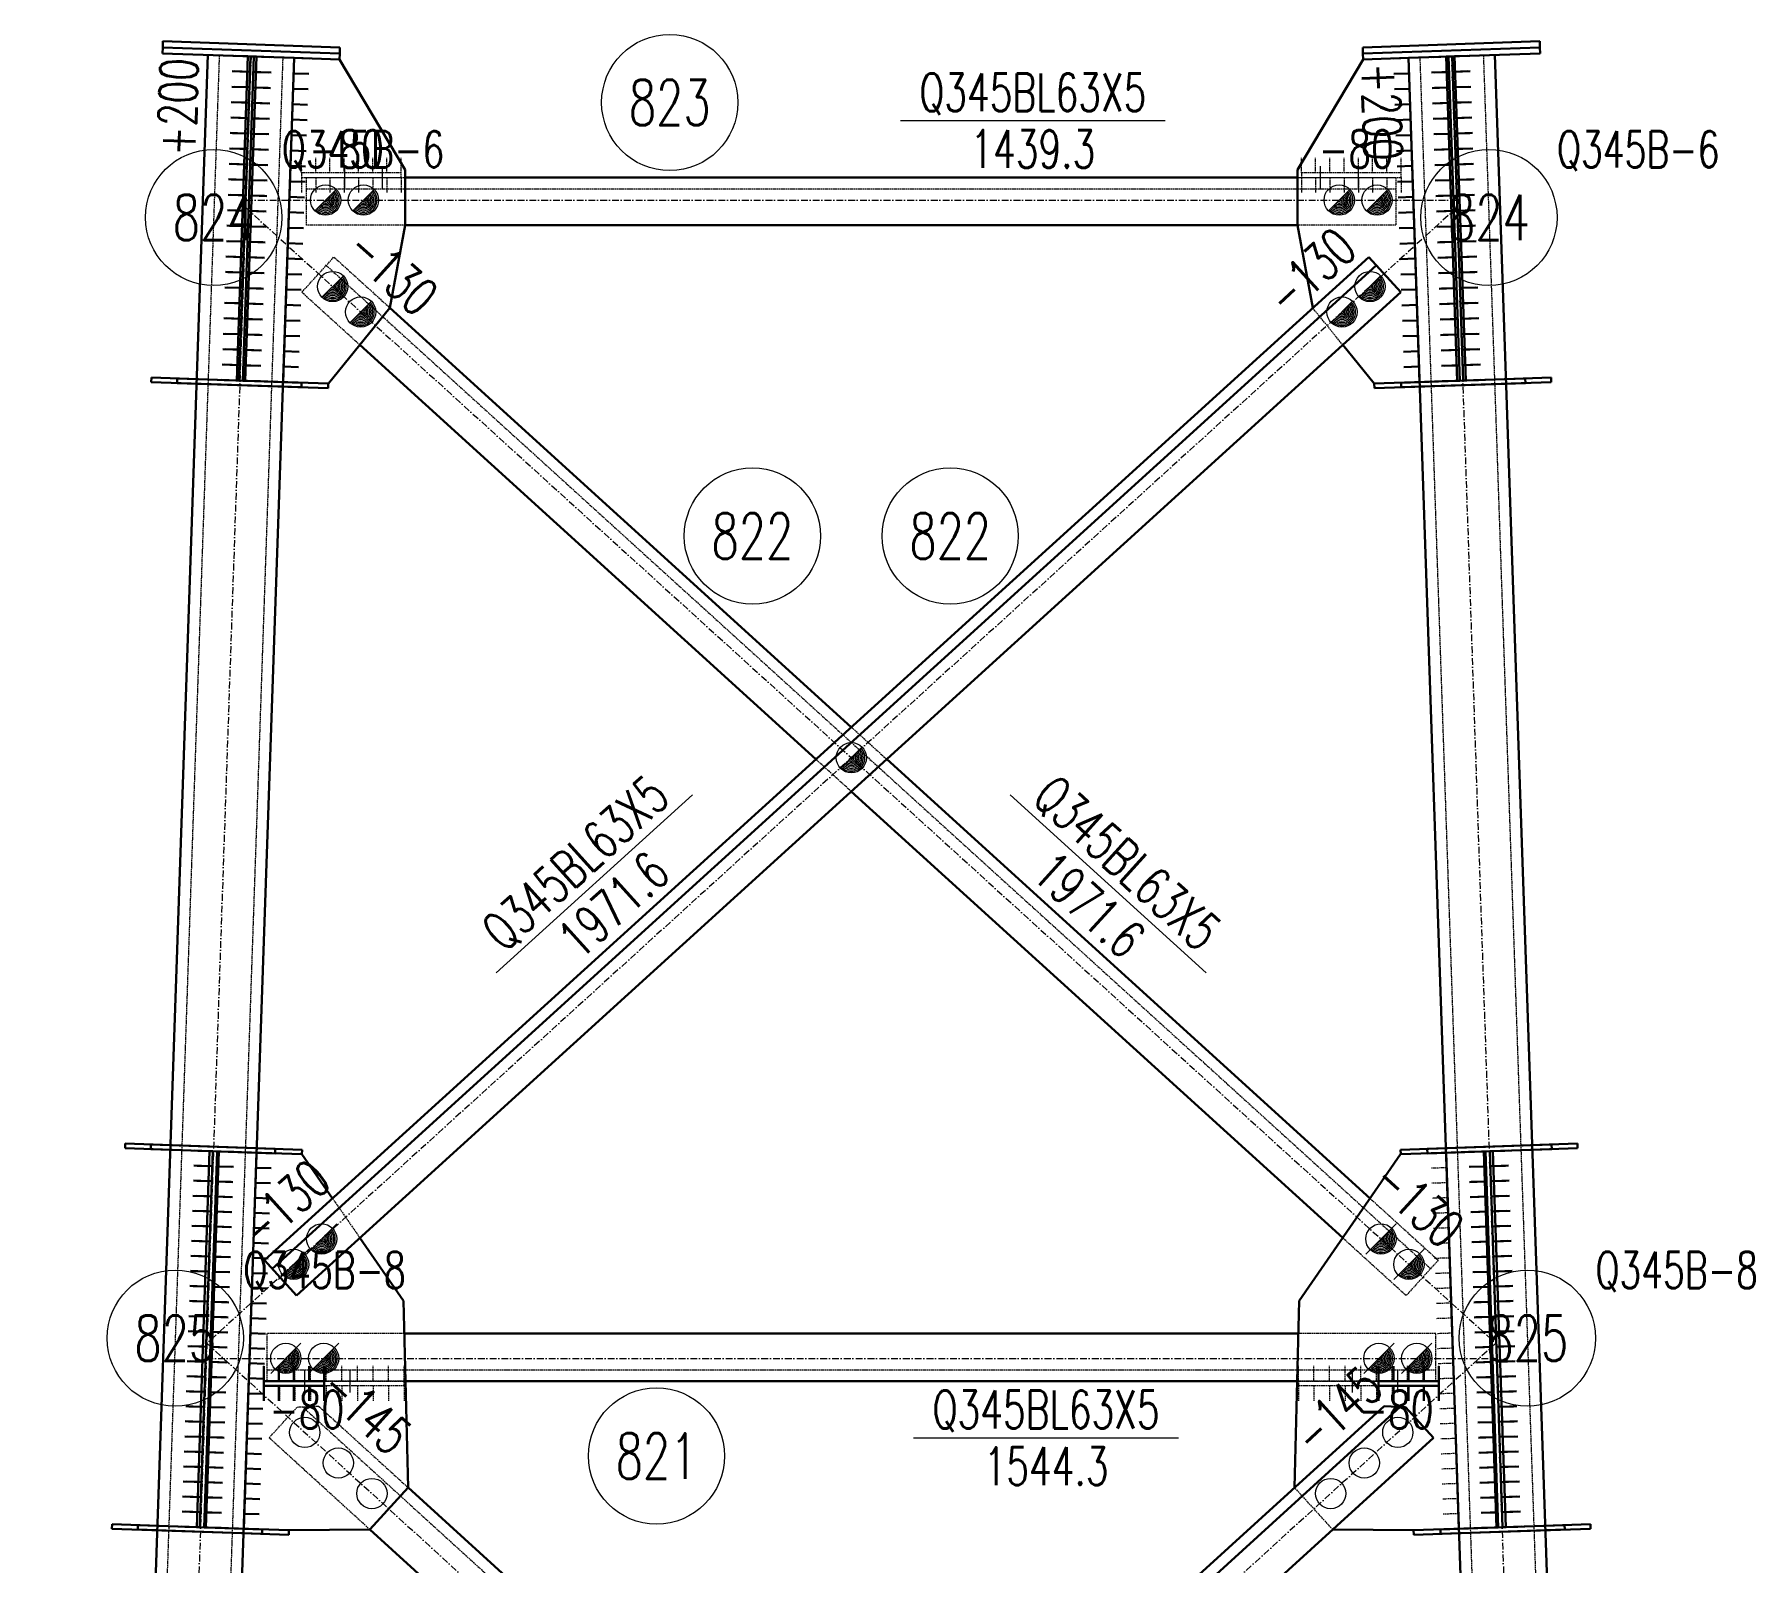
# Model space of a CAD drawing. Extents: x 4047 to 43290, y -150151 to -101862.
# Drawn here: x 39786 to 42059, y -111118 to -109098 of the extents above; entities that cross this region are included whole.
import ezdxf
from ezdxf.enums import TextEntityAlignment as Align

# ---------------------------------------------------------------- set-up
doc = ezdxf.new("R2010")
doc.units = 0
doc.header["$MEASUREMENT"] = 0
doc.linetypes.add('Dash', pattern=[2.75, 2, -0.75])
doc.linetypes.add('DashDot', pattern=[15.6, 9, -3, 0.6, -3])
doc.layers.get('0').update_dxf_attribs({"linetype": 'CONTINUOUS', "lineweight": 25})
doc.styles.get("Standard").update_dxf_attribs({"font": 'simplex.shx', "width": 0.7, "height": 3, "bigfont": 'gbhzfs.shx'})

# ---------------------------------------------------------------- blocks, each defined once
blk = doc.blocks.new('M20X45S')
at = {"color": 3, "linetype": 'Continuous', "lineweight": 13}
blk.add_circle((0, 0), 1, dxfattribs=at)
blk = doc.blocks.new('M16X50S')
at = {"color": 3, "linetype": 'Continuous', "lineweight": 13}
blk.add_line((-1, -1), (1, 1), dxfattribs=at)
blk.add_circle((0, 0), 1, dxfattribs=at)
for radius in [0.9, 0.8, 0.7, 0.6, 0.5, 0.4, 0.3, 0.2, 0.1]:
    blk.add_arc((0, 0), radius, 225, 45, dxfattribs=at)
blk = doc.blocks.new('M16X40S')
at = {"color": 3, "linetype": 'Continuous', "lineweight": 13}
blk.add_line((-0.707, -0.707), (0.707, 0.707), dxfattribs=at)
blk.add_circle((0, 0), 1, dxfattribs=at)
for radius in [0.9, 0.8, 0.7, 0.6, 0.5, 0.4, 0.3, 0.2, 0.1]:
    blk.add_arc((0, 0), radius, 225, 45, dxfattribs=at)

msp = doc.modelspace()

# ---------------------------------------------------------------- linework, layer by layer
at = {"color": 1, "linetype": 'Dash', "lineweight": 20}
for p, q in [((40030.27373, -109126.14413), (39800.69837, -115820.56366)), ((40114.22438, -109129.0231), (39884.64902, -115823.44263)), ((40015.28255, -109125.63003), (40129.21557, -109129.5372)), ((40129.21557, -109129.5372), (40189.18032, -109131.5936)), ((41541.60844, -109131.5936), (41601.57319, -109129.5372)), ((41601.57319, -109129.5372), (41715.50621, -109125.63003)), ((41616.56437, -109129.0231), (41846.13973, -115823.44263)), ((41700.51502, -109126.14413), (41930.09038, -115820.56366)), ((40138.89749, -109281.49689), (40138.89749, -109261.50866)), ((40157.73175, -109281.49689), (40157.73175, -109261.50866)), ((40176.56601, -109281.49689), (40176.56601, -109261.50866)), ((40195.40027, -109281.49689), (40195.40027, -109261.50866)), ((40214.23453, -109281.49689), (40214.23453, -109261.50866)), ((40233.06879, -109281.49689), (40233.06879, -109261.50866)), ((40251.90305, -109281.49689), (40251.90305, -109261.50866)), ((40270.73731, -109281.49689), (40270.73731, -109261.50866)), ((41460.05144, -109281.49689), (41460.05144, -109261.50866)), ((41478.8857, -109281.49689), (41478.8857, -109261.50866)), ((41497.71996, -109281.49689), (41497.71996, -109261.50866)), ((41516.55423, -109281.49689), (41516.55423, -109261.50866)), ((41535.38849, -109281.49689), (41535.38849, -109261.50866)), ((41554.22275, -109281.49689), (41554.22275, -109261.50866)), ((41573.05701, -109281.49689), (41573.05701, -109261.50866)), ((41591.89127, -109281.49689), (41591.89127, -109261.50866)), ((40138.89749, -109281.49689), (40138.89749, -109287.49337)), ((40270.73731, -109281.49689), (40138.89749, -109281.49689)), ((40138.89749, -109287.49337), (40138.89749, -109307.4816)), ((40138.89749, -109287.49337), (40270.73731, -109287.49337)), ((40145.73731, -109350.46611), (40145.73731, -109287.46611)), ((40145.73731, -109287.46611), (40275.73731, -109287.46611)), ((40157.73175, -109287.49337), (40157.73175, -109307.4816)), ((40176.56601, -109287.49337), (40176.56601, -109307.4816)), ((40195.40027, -109287.49337), (40195.40027, -109307.4816)), ((40214.23453, -109287.49337), (40214.23453, -109307.4816)), ((40233.06879, -109287.49337), (40233.06879, -109307.4816)), ((40251.90305, -109287.49337), (40251.90305, -109307.4816)), ((40270.73731, -109287.49337), (40270.73731, -109281.49689)), ((40270.73731, -109287.49337), (40270.73731, -109307.4816)), ((41455.05144, -109287.46611), (41585.05144, -109287.46611)), ((41460.05144, -109281.49689), (41460.05144, -109287.49337)), ((41591.89127, -109281.49689), (41460.05144, -109281.49689)), ((41460.05144, -109287.49337), (41460.05144, -109307.4816)), ((41460.05144, -109287.49337), (41591.89127, -109287.49337)), ((41478.8857, -109287.49337), (41478.8857, -109307.4816)), ((41497.71996, -109287.49337), (41497.71996, -109307.4816)), ((41516.55423, -109287.49337), (41516.55423, -109307.4816)), ((41535.38849, -109287.49337), (41535.38849, -109307.4816)), ((41554.22275, -109287.49337), (41554.22275, -109307.4816)), ((41573.05701, -109287.49337), (41573.05701, -109307.4816)), ((41585.05144, -109287.46611), (41585.05144, -109350.46611)), ((41591.89127, -109287.49337), (41591.89127, -109281.49689)), ((41591.89127, -109287.49337), (41591.89127, -109307.4816)), ((40145.73731, -109302.46611), (41585.05144, -109302.46611)), ((40275.73731, -109350.46611), (40145.73731, -109350.46611)), ((41585.05144, -109350.46611), (41455.05144, -109350.46611)), ((40139.40579, -109439.32097), (40181.77716, -109392.69836)), ((40171.68874, -109403.79898), (41630.74876, -110729.81601)), ((40181.77716, -109392.69836), (40255.78072, -109459.95398)), ((40216.00624, -109508.93668), (40139.40579, -109439.32097)), ((41514.78252, -109508.93668), (41475.00804, -109459.95398)), ((40174.40968, -109560.06618), (40114.52164, -109558.01241)), ((41616.26712, -109558.01241), (41556.38414, -109560.06601)), ((40865.39438, -110013.9806), (40912.23025, -110056.54579)), ((40865.39438, -110099.11098), (40818.5585, -110056.54579)), ((40079.59322, -110576.52535), (40139.48126, -110578.57913)), ((41591.31256, -110578.57895), (41651.19554, -110576.52535)), ((41651.19554, -110576.52535), (41631.20729, -110577.21082)), ((41651.87725, -110596.40403), (41631.889, -110597.08949)), ((41652.55896, -110616.2827), (41632.57071, -110616.96816)), ((40179.96044, -110636.91389), (40216.14622, -110689.15806)), ((41550.82832, -110636.91389), (41640.83718, -110718.71539)), ((41653.24067, -110636.16137), (41633.25242, -110636.84684)), ((41653.92238, -110656.04004), (41633.93413, -110656.72551)), ((41654.60409, -110675.91871), (41634.61584, -110676.60418)), ((41598.46582, -110765.33799), (41514.64254, -110689.15806)), ((41655.2858, -110695.79738), (41635.29755, -110696.48285)), ((41640.83718, -110718.71539), (41598.46582, -110765.33799)), ((41655.96751, -110715.67605), (41635.97926, -110716.36152)), ((41656.64922, -110735.55472), (41636.66097, -110736.24019)), ((41657.33093, -110755.43339), (41637.34268, -110756.11886)), ((41658.01264, -110775.31207), (41638.02439, -110775.99753)), ((41658.69435, -110795.19074), (41638.7061, -110795.8762)), ((40093.23792, -110815.34893), (40093.23792, -110878.34893)), ((40274.67161, -110815.34893), (40093.23792, -110815.34893)), ((41637.55084, -110815.34893), (41456.11715, -110815.34893)), ((41637.55084, -110878.34893), (41637.55084, -110815.34893)), ((41659.37606, -110815.06941), (41639.38781, -110815.75488)), ((41660.05777, -110834.94808), (41640.06952, -110835.63355)), ((40089.07385, -110878.38324), (40089.07385, -110858.395)), ((40093.23792, -110863.34893), (41637.55084, -110863.34893)), ((40109.70258, -110878.38324), (40109.70258, -110858.395)), ((40130.3313, -110878.38324), (40130.3313, -110858.395)), ((40150.96002, -110878.38324), (40150.96002, -110858.395)), ((40171.58875, -110878.38324), (40171.58875, -110858.395)), ((40192.21747, -110878.38324), (40192.21747, -110858.395)), ((40212.84619, -110878.38324), (40212.84619, -110858.395)), ((40233.47492, -110878.38324), (40233.47492, -110858.395)), ((40254.10364, -110878.38324), (40254.10364, -110858.395)), ((40274.73236, -110878.38324), (40274.73236, -110858.395)), ((41456.05645, -110878.38324), (41456.05645, -110858.395)), ((41476.68517, -110878.38324), (41476.68517, -110858.395)), ((41497.31389, -110878.38324), (41497.31389, -110858.395)), ((41517.9426, -110878.38324), (41517.9426, -110858.395)), ((41538.57132, -110878.38324), (41538.57132, -110858.395)), ((41559.20004, -110878.38324), (41559.20004, -110858.395)), ((41579.82875, -110878.38324), (41579.82875, -110858.395)), ((41600.45747, -110878.38324), (41600.45747, -110858.395)), ((41621.08619, -110878.38324), (41621.08619, -110858.395)), ((41660.73948, -110854.82675), (41640.75123, -110855.51222)), ((41641.7149, -110878.38324), (41641.7149, -110858.395)), ((40089.07385, -110878.38324), (40089.07385, -110884.37971)), ((40274.73236, -110878.38324), (40089.07385, -110878.38324)), ((40089.07385, -110884.37971), (40089.07385, -110904.36795)), ((40089.07385, -110884.37971), (40274.73236, -110884.37971)), ((40093.23792, -110878.34893), (40276.25544, -110878.34893)), ((40109.70258, -110884.37971), (40109.70258, -110904.36795)), ((40130.3313, -110884.37971), (40130.3313, -110904.36795)), ((40150.96002, -110884.37971), (40150.96002, -110904.36795)), ((40171.58875, -110884.37971), (40171.58875, -110904.36795)), ((40192.21747, -110884.37971), (40192.21747, -110904.36795)), ((40212.84619, -110884.37971), (40212.84619, -110904.36795)), ((40233.47492, -110884.37971), (40233.47492, -110904.36795)), ((40254.10364, -110884.37971), (40254.10364, -110904.36795)), ((40274.73236, -110884.37971), (40274.73236, -110878.38324)), ((40274.73236, -110884.37971), (40274.73236, -110904.36795)), ((41454.53332, -110878.34893), (41637.55084, -110878.34893)), ((41456.05645, -110878.38324), (41456.05645, -110884.37971)), ((41641.7149, -110878.38324), (41456.05645, -110878.38324)), ((41456.05645, -110884.37971), (41456.05645, -110904.36795)), ((41456.05645, -110884.37971), (41641.7149, -110884.37971)), ((41476.68517, -110884.37971), (41476.68517, -110904.36795)), ((41497.31389, -110884.37971), (41497.31389, -110904.36795)), ((41517.9426, -110884.37971), (41517.9426, -110904.36795)), ((41538.57132, -110884.37971), (41538.57132, -110904.36795)), ((41559.20004, -110884.37971), (41559.20004, -110904.36795)), ((41579.82875, -110884.37971), (41579.82875, -110904.36795)), ((41600.45747, -110884.37971), (41600.45747, -110904.36795)), ((41621.08619, -110884.37971), (41621.08619, -110904.36795)), ((41661.42119, -110874.70542), (41641.43294, -110875.39089)), ((41641.7149, -110884.37971), (41641.7149, -110878.38324)), ((41641.7149, -110884.37971), (41641.7149, -110904.36795)), ((40096.21334, -110953.33865), (40133.24709, -110912.67538)), ((40133.24709, -110912.67538), (40161.50055, -110911.35555)), ((40140.31045, -110912.34542), (41683.74727, -112318.01823)), ((40161.50055, -110911.35555), (40279.7937, -111019.09009)), ((41662.1029, -110894.58409), (41642.11465, -110895.26956)), ((41662.78461, -110914.46276), (41642.79636, -110915.14823)), ((41663.46632, -110934.34143), (41643.47807, -110935.0269)), ((40229.29313, -111074.54001), (40096.21334, -110953.33865)), ((41664.14803, -110954.22011), (41644.15978, -110954.90557)), ((41664.82974, -110974.09878), (41644.84149, -110974.78425)), ((41665.51145, -110993.97745), (41645.5232, -110994.66292)), ((41501.49563, -111074.54001), (41450.99506, -111019.09009)), ((41666.19316, -111013.85612), (41646.20491, -111014.54159)), ((41666.87487, -111033.73479), (41646.88662, -111034.42026)), ((40122.43851, -111075.54591), (40062.55047, -111073.49213)), ((41668.23829, -111073.49213), (41608.35531, -111075.54573)), ((41667.55658, -111053.61346), (41647.56833, -111054.29893)), ((41668.23829, -111073.49213), (41648.25004, -111074.1776))]:
    msp.add_line(p, q, dxfattribs=at)
at = {"color": 2, "linetype": 'DashDot', "lineweight": 15}
for p, q in [((40072.24906, -109127.58361), (39821.76693, -116431.64477)), ((41658.5397, -109127.58361), (41909.02183, -116431.64477)), ((40065.73731, -109317.46611), (41665.05144, -109317.46611)), ((41665.39382, -109327.46662), (40013.92304, -110828.34961)), ((40065.39494, -109327.46662), (41716.86572, -110828.34961)), ((41716.86497, -110828.34893), (39959.02183, -112429.29059)), ((40013.92379, -110828.34893), (41771.76693, -112429.29059)), ((40013.23792, -110848.34893), (41717.55084, -110848.34893))]:
    msp.add_line(p, q, dxfattribs=at)
at = {"color": 7, "linetype": 'Continuous', "lineweight": 30}
for p, q in [((40068.18441, -109127.44422), (40048.19618, -109126.75875)), ((40071.42566, -109127.55538), (40051.46834, -109126.87097)), ((40076.17971, -109127.71841), (40096.16795, -109128.40388)), ((40079.40858, -109127.82914), (40099.3659, -109128.51355)), ((40129.21557, -109129.5372), (40149.20382, -109130.22266)), ((41601.57319, -109129.5372), (41581.58494, -109130.22266)), ((41651.38017, -109127.82914), (41631.42286, -109128.51355)), ((41654.60905, -109127.71841), (41634.62081, -109128.40388)), ((41659.3631, -109127.55538), (41679.32042, -109126.87097)), ((41662.60434, -109127.44422), (41682.59258, -109126.75875)), ((40067.4847, -109147.8478), (40047.49647, -109147.16234)), ((40070.72595, -109147.95896), (40050.76863, -109147.27455)), ((40075.48, -109148.12199), (40095.46823, -109148.80746)), ((40078.70887, -109148.23272), (40098.66619, -109148.91713)), ((40128.51586, -109149.94078), (40148.50411, -109150.62625)), ((41602.2729, -109149.94078), (41582.28465, -109150.62625)), ((41652.07988, -109148.23272), (41632.12257, -109148.91713)), ((41655.30876, -109148.12199), (41635.32052, -109148.80746)), ((41660.06281, -109147.95896), (41680.02013, -109147.27455)), ((41663.30405, -109147.8478), (41683.29229, -109147.16234)), ((40066.78499, -109168.25139), (40046.79676, -109167.56592)), ((40070.02624, -109168.36254), (40050.06892, -109167.67813)), ((40074.78029, -109168.52557), (40094.76852, -109169.21104)), ((40078.00916, -109168.6363), (40097.96648, -109169.32071)), ((40127.81615, -109170.34436), (40147.8044, -109171.02983)), ((41602.97261, -109170.34436), (41582.98436, -109171.02983)), ((41652.7796, -109168.6363), (41632.82228, -109169.32071)), ((41656.00847, -109168.52557), (41636.02023, -109169.21104)), ((41660.76252, -109168.36254), (41680.71984, -109167.67813)), ((41664.00376, -109168.25139), (41683.992, -109167.56592)), ((40065.38557, -109209.05855), (40045.39733, -109208.37308)), ((40066.08528, -109188.65497), (40046.09705, -109187.9695)), ((40068.62681, -109209.1697), (40048.6695, -109208.4853)), ((40069.32652, -109188.76612), (40049.36921, -109188.08171)), ((40073.38086, -109209.33274), (40093.3691, -109210.0182)), ((40074.08058, -109188.92915), (40094.06881, -109189.61462)), ((40076.60974, -109209.44347), (40096.56706, -109210.12787)), ((40077.30945, -109189.03988), (40097.26677, -109189.72429)), ((40127.11644, -109190.74794), (40147.10469, -109191.43341)), ((41603.67232, -109190.74794), (41583.68407, -109191.43341)), ((41653.47931, -109189.03988), (41633.52199, -109189.72429)), ((41654.17902, -109209.44347), (41634.2217, -109210.12787)), ((41656.70818, -109188.92915), (41636.71994, -109189.61462)), ((41657.40789, -109209.33274), (41637.41966, -109210.0182)), ((41661.46223, -109188.76612), (41681.41955, -109188.08171)), ((41662.16194, -109209.1697), (41682.11926, -109208.4853)), ((41664.70348, -109188.65497), (41684.69171, -109187.9695)), ((41665.40319, -109209.05855), (41685.39142, -109208.37308)), ((40064.68586, -109229.46213), (40044.69762, -109228.77666)), ((40067.9271, -109229.57328), (40047.96979, -109228.88888)), ((40072.68115, -109229.73632), (40092.66939, -109230.42178)), ((40075.91003, -109229.84705), (40095.86734, -109230.53145)), ((40125.71701, -109231.5551), (40145.70526, -109232.24057)), ((40126.41673, -109211.15152), (40146.40498, -109211.83699)), ((41604.37203, -109211.15152), (41584.38378, -109211.83699)), ((41605.07174, -109231.5551), (41585.08349, -109232.24057)), ((41654.87873, -109229.84705), (41634.92141, -109230.53145)), ((41658.1076, -109229.73632), (41638.11937, -109230.42178)), ((41662.86166, -109229.57328), (41682.81897, -109228.88888)), ((41666.1029, -109229.46213), (41686.09113, -109228.77666)), ((40063.98615, -109249.86571), (40043.99791, -109249.18024)), ((40067.22739, -109249.97687), (40047.27007, -109249.29246)), ((40071.98144, -109250.1399), (40091.96968, -109250.82537)), ((40075.21032, -109250.25063), (40095.16763, -109250.93504)), ((40125.0173, -109251.95869), (40145.00555, -109252.64415)), ((41605.77145, -109251.95869), (41585.7832, -109252.64415)), ((41655.57844, -109250.25063), (41635.62112, -109250.93504)), ((41658.80731, -109250.1399), (41638.81908, -109250.82537)), ((41663.56137, -109249.97687), (41683.51868, -109249.29246)), ((41666.80261, -109249.86571), (41686.79084, -109249.18024)), ((40063.28644, -109270.26929), (40043.2982, -109269.58383)), ((40066.52768, -109270.38045), (40046.57036, -109269.69604)), ((40071.28173, -109270.54348), (40091.26997, -109271.22895)), ((40074.51061, -109270.65421), (40094.46792, -109271.33862)), ((40124.31759, -109272.36227), (40144.30584, -109273.04774)), ((41606.47116, -109272.36227), (41586.48291, -109273.04774)), ((41656.27815, -109270.65421), (41636.32083, -109271.33862)), ((41659.50703, -109270.54348), (41639.51879, -109271.22895)), ((41664.26108, -109270.38045), (41684.21839, -109269.69604)), ((41667.50232, -109270.26929), (41687.49056, -109269.58383)), ((40062.58673, -109290.67288), (40042.59849, -109289.98741)), ((40065.82797, -109290.78403), (40045.87065, -109290.09962)), ((40070.58202, -109290.94706), (40090.57026, -109291.63253)), ((40073.8109, -109291.05779), (40093.76821, -109291.7422)), ((40123.61788, -109292.76585), (40143.60613, -109293.45132)), ((41607.17088, -109292.76585), (41587.18263, -109293.45132)), ((41656.97786, -109291.05779), (41637.02055, -109291.7422)), ((41660.20674, -109290.94706), (41640.2185, -109291.63253)), ((41664.96079, -109290.78403), (41684.9181, -109290.09962)), ((41668.20203, -109290.67288), (41688.19027, -109289.98741)), ((40061.88701, -109311.07646), (40041.89878, -109310.39099)), ((40065.12826, -109311.18761), (40045.17094, -109310.5032)), ((40069.88231, -109311.35064), (40089.87055, -109312.03611)), ((40073.11118, -109311.46137), (40093.0685, -109312.14578)), ((40122.91817, -109313.16943), (40142.90642, -109313.8549)), ((41607.87059, -109313.16943), (41587.88234, -109313.8549)), ((41657.67757, -109311.46137), (41637.72026, -109312.14578)), ((41660.90645, -109311.35064), (41640.91821, -109312.03611)), ((41665.6605, -109311.18761), (41685.61782, -109310.5032)), ((41668.90174, -109311.07646), (41688.88998, -109310.39099)), ((40061.1873, -109331.48004), (40041.19907, -109330.79457)), ((40064.42855, -109331.59119), (40044.47123, -109330.90679)), ((40069.1826, -109331.75423), (40089.17083, -109332.43969)), ((40072.41147, -109331.86495), (40092.36879, -109332.54936)), ((40122.21846, -109333.57301), (40142.20671, -109334.25848)), ((41608.5703, -109333.57301), (41588.58205, -109334.25848)), ((41658.37728, -109331.86495), (41638.41997, -109332.54936)), ((41661.60616, -109331.75423), (41641.61792, -109332.43969)), ((41666.36021, -109331.59119), (41686.31753, -109330.90679)), ((41669.60145, -109331.48004), (41689.58969, -109330.79457)), ((40060.48759, -109351.88362), (40040.49936, -109351.19815)), ((40063.72884, -109351.99477), (40043.77152, -109351.31037)), ((40068.48289, -109352.15781), (40088.47112, -109352.84327)), ((40071.71176, -109352.26854), (40091.66908, -109352.95294)), ((40121.51875, -109353.97659), (40141.507, -109354.66206)), ((41609.27001, -109353.97659), (41589.28176, -109354.66206)), ((41659.07699, -109352.26854), (41639.11968, -109352.95294)), ((41662.30587, -109352.15781), (41642.31763, -109352.84327)), ((41667.05992, -109351.99477), (41687.01724, -109351.31037)), ((41670.30116, -109351.88362), (41690.2894, -109351.19815)), ((40059.08817, -109392.69078), (40039.09993, -109392.00532)), ((40059.78788, -109372.2872), (40039.79965, -109371.60173)), ((40062.32941, -109392.80194), (40042.3721, -109392.11753)), ((40063.02912, -109372.39836), (40043.07181, -109371.71395)), ((40067.78318, -109372.56139), (40087.77141, -109373.24686)), ((40071.01205, -109372.67212), (40090.96937, -109373.35653)), ((40120.81904, -109374.38018), (40140.80729, -109375.06564)), ((41609.96972, -109374.38018), (41589.98147, -109375.06564)), ((41659.77671, -109372.67212), (41639.81939, -109373.35653)), ((41663.00558, -109372.56139), (41643.01734, -109373.24686)), ((41667.75963, -109372.39836), (41687.71695, -109371.71395)), ((41668.45934, -109392.80194), (41688.41666, -109392.11753)), ((41671.00088, -109372.2872), (41690.98911, -109371.60173)), ((41671.70059, -109392.69078), (41691.68882, -109392.00532)), ((40058.38846, -109413.09436), (40038.40022, -109412.4089)), ((40061.6297, -109413.20552), (40041.67239, -109412.52111)), ((40066.38375, -109413.36855), (40086.37199, -109414.05402)), ((40067.08347, -109392.96497), (40087.0717, -109393.65044)), ((40069.61263, -109413.47928), (40089.56994, -109414.16369)), ((40070.31234, -109393.0757), (40090.26966, -109393.76011)), ((41559.10002, -109403.79898), (40100.03999, -110729.81601)), ((40120.11933, -109394.78376), (40140.10758, -109395.46923)), ((41610.66943, -109394.78376), (41590.68118, -109395.46923)), ((41660.47642, -109393.0757), (41640.5191, -109393.76011)), ((41661.17613, -109413.47928), (41641.21881, -109414.16369)), ((41663.70529, -109392.96497), (41643.71706, -109393.65044)), ((41664.405, -109413.36855), (41644.41677, -109414.05402)), ((41669.15905, -109413.20552), (41689.11637, -109412.52111)), ((41672.4003, -109413.09436), (41692.38853, -109412.4089)), ((40057.68875, -109433.49795), (40037.70051, -109432.81248)), ((40060.92999, -109433.6091), (40040.97267, -109432.92469)), ((40065.68404, -109433.77213), (40085.67228, -109434.4576)), ((40068.91292, -109433.88286), (40088.87023, -109434.56727)), ((40118.7199, -109435.59092), (40138.70815, -109436.27639)), ((40119.41961, -109415.18734), (40139.40786, -109415.87281)), ((41611.36914, -109415.18734), (41591.38089, -109415.87281)), ((41612.06885, -109435.59092), (41592.0806, -109436.27639)), ((41661.87584, -109433.88286), (41641.91852, -109434.56727)), ((41665.10471, -109433.77213), (41645.11648, -109434.4576)), ((41669.85877, -109433.6091), (41689.81608, -109432.92469)), ((41673.10001, -109433.49795), (41693.08824, -109432.81248)), ((40056.98904, -109453.90153), (40037.0008, -109453.21606)), ((40060.23028, -109454.01268), (40040.27296, -109453.32827)), ((40064.98433, -109454.17572), (40084.97257, -109454.86118)), ((40068.21321, -109454.28644), (40088.17052, -109454.97085)), ((40118.02019, -109455.9945), (40138.00844, -109456.67997)), ((41612.76856, -109455.9945), (41592.78031, -109456.67997)), ((41662.57555, -109454.28644), (41642.61823, -109454.97085)), ((41665.80442, -109454.17572), (41645.81619, -109454.86118)), ((41670.55848, -109454.01268), (41690.51579, -109453.32827)), ((41673.79972, -109453.90153), (41693.78796, -109453.21606)), ((40056.28933, -109474.30511), (40036.30109, -109473.61964)), ((40059.53057, -109474.41626), (40039.57325, -109473.73186)), ((40064.28462, -109474.5793), (40084.27286, -109475.26476)), ((40067.5135, -109474.69003), (40087.47081, -109475.37443)), ((40117.32048, -109476.39808), (40137.30873, -109477.08355)), ((41613.46828, -109476.39808), (41593.48003, -109477.08355)), ((41663.27526, -109474.69003), (41643.31795, -109475.37443)), ((41666.50414, -109474.5793), (41646.5159, -109475.26476)), ((41671.25819, -109474.41626), (41691.2155, -109473.73186)), ((41674.49943, -109474.30511), (41694.48767, -109473.61964)), ((40055.58962, -109494.70869), (40035.60138, -109494.02322)), ((40058.83086, -109494.81985), (40038.87354, -109494.13544)), ((40063.58491, -109494.98288), (40083.57315, -109495.66835)), ((40066.81378, -109495.09361), (40086.7711, -109495.77801)), ((40116.62077, -109496.80167), (40136.60902, -109497.48713)), ((41614.16799, -109496.80167), (41594.17974, -109497.48713)), ((41663.97497, -109495.09361), (41644.01766, -109495.77801)), ((41667.20385, -109494.98288), (41647.21561, -109495.66835)), ((41671.9579, -109494.81985), (41691.91522, -109494.13544)), ((41675.19914, -109494.70869), (41695.18738, -109494.02322)), ((40054.8899, -109515.11227), (40034.90167, -109514.42681)), ((40058.13115, -109515.22343), (40038.17383, -109514.53902)), ((40062.8852, -109515.38646), (40082.87343, -109516.07193)), ((40066.11407, -109515.49719), (40086.07139, -109516.1816)), ((40115.92106, -109517.20525), (40135.90931, -109517.89072)), ((41614.8677, -109517.20525), (41594.87945, -109517.89072)), ((41664.67468, -109515.49719), (41644.71737, -109516.1816)), ((41667.90356, -109515.38646), (41647.91532, -109516.07193)), ((41672.65761, -109515.22343), (41692.61493, -109514.53902)), ((41675.89885, -109515.11227), (41695.88709, -109514.42681)), ((40054.19019, -109535.51585), (40034.20196, -109534.83039)), ((40057.43144, -109535.62701), (40037.47412, -109534.9426)), ((40062.18549, -109535.79004), (40082.17372, -109536.47551)), ((40065.41436, -109535.90077), (40085.37168, -109536.58518)), ((40115.22135, -109537.60883), (40135.2096, -109538.2943)), ((41615.56741, -109537.60883), (41595.57916, -109538.2943)), ((41665.37439, -109535.90077), (41645.41708, -109536.58518)), ((41668.60327, -109535.79004), (41648.61503, -109536.47551)), ((41673.35732, -109535.62701), (41693.31464, -109534.9426)), ((41676.59856, -109535.51585), (41696.5868, -109534.83039)), ((40053.49048, -109555.91944), (40033.50225, -109555.23397)), ((40056.73172, -109556.03059), (40036.77441, -109555.34618)), ((40061.48578, -109556.19362), (40081.47401, -109556.87909)), ((40064.71465, -109556.30435), (40084.67197, -109556.98876)), ((40114.52164, -109558.01241), (40134.50989, -109558.69788)), ((41616.26712, -109558.01241), (41596.27887, -109558.69788)), ((41666.07411, -109556.30435), (41646.11679, -109556.98876)), ((41669.30298, -109556.19362), (41649.31474, -109556.87909)), ((41674.05703, -109556.03059), (41694.01435, -109555.34618)), ((41677.29827, -109555.91944), (41697.28651, -109555.23397)), ((40017.56265, -110574.39811), (39997.57442, -110573.71264)), ((40021.80437, -110574.54357), (40001.84707, -110573.85916)), ((41708.98439, -110574.54357), (41728.94168, -110573.85916)), ((41713.2261, -110574.39811), (41733.21434, -110573.71264)), ((40016.88094, -110594.27678), (39996.89271, -110593.59131)), ((40021.12266, -110594.42224), (40001.16536, -110593.73783)), ((40026.87506, -110594.61951), (40046.8633, -110595.30498)), ((40027.55677, -110574.74084), (40047.54501, -110575.42631)), ((40029.10558, -110594.696), (40049.06287, -110595.38041)), ((40029.78729, -110574.81733), (40049.74458, -110575.50174)), ((40078.91151, -110596.40403), (40098.89976, -110597.08949)), ((40079.59322, -110576.52535), (40099.58147, -110577.21082)), ((41701.00147, -110574.81733), (41681.04417, -110575.50174)), ((41701.68318, -110594.696), (41681.72588, -110595.38041)), ((41703.23199, -110574.74084), (41683.24375, -110575.42631)), ((41703.9137, -110594.61951), (41683.92546, -110595.30498)), ((41709.6661, -110594.42224), (41729.62339, -110593.73783)), ((41713.90781, -110594.27678), (41733.89605, -110593.59131)), ((40016.19923, -110614.15545), (39996.211, -110613.46998)), ((40020.44095, -110614.30091), (40000.48365, -110613.61651)), ((40026.19335, -110614.49818), (40046.18159, -110615.18365)), ((40028.42387, -110614.57467), (40048.38116, -110615.25908)), ((40078.2298, -110616.2827), (40098.21805, -110616.96816)), ((41702.36489, -110614.57467), (41682.40759, -110615.25908)), ((41704.59541, -110614.49818), (41684.60717, -110615.18365)), ((41710.34781, -110614.30091), (41730.3051, -110613.61651)), ((41714.58952, -110614.15545), (41734.57776, -110613.46998)), ((40015.51752, -110634.03412), (39995.52929, -110633.34865)), ((40019.75924, -110634.17958), (39999.80194, -110633.49518)), ((40025.51164, -110634.37685), (40045.49988, -110635.06232)), ((40027.74216, -110634.45335), (40047.69945, -110635.13775)), ((40077.54809, -110636.16137), (40097.53634, -110636.84684)), ((41703.0466, -110634.45335), (41683.0893, -110635.13775)), ((41705.27712, -110634.37685), (41685.28888, -110635.06232)), ((41711.02952, -110634.17958), (41730.98681, -110633.49518)), ((41715.27123, -110634.03412), (41735.25947, -110633.34865)), ((40014.83581, -110653.91279), (39994.84758, -110653.22732)), ((40019.07753, -110654.05825), (39999.12023, -110653.37385)), ((40024.82993, -110654.25552), (40044.81817, -110654.94099)), ((40027.06045, -110654.33202), (40047.01774, -110655.01642)), ((40076.86638, -110656.04004), (40096.85463, -110656.72551)), ((41703.72831, -110654.33202), (41683.77101, -110655.01642)), ((41705.95883, -110654.25552), (41685.97059, -110654.94099)), ((41711.71123, -110654.05825), (41731.66852, -110653.37385)), ((41715.95294, -110653.91279), (41735.94118, -110653.22732)), ((40014.1541, -110673.79146), (39994.16587, -110673.10599)), ((40018.39582, -110673.93693), (39998.43852, -110673.25252)), ((40024.14822, -110674.1342), (40044.13646, -110674.81966)), ((40026.37874, -110674.21069), (40046.33603, -110674.89509)), ((40076.18467, -110675.91871), (40096.17292, -110676.60418)), ((41704.41002, -110674.21069), (41684.45273, -110674.89509)), ((41706.64054, -110674.1342), (41686.6523, -110674.81966)), ((41712.39294, -110673.93693), (41732.35023, -110673.25252)), ((41716.63465, -110673.79146), (41736.62289, -110673.10599)), ((40013.47239, -110693.67013), (39993.48416, -110692.98467)), ((40017.71411, -110693.8156), (39997.75681, -110693.13119)), ((40023.46651, -110694.01287), (40043.45475, -110694.69833)), ((40025.69703, -110694.08936), (40045.65432, -110694.77377)), ((40075.50296, -110695.79738), (40095.49121, -110696.48285)), ((41705.09173, -110694.08936), (41685.13444, -110694.77377)), ((41707.32225, -110694.01287), (41687.33401, -110694.69833)), ((41713.07465, -110693.8156), (41733.03194, -110693.13119)), ((41717.31636, -110693.67013), (41737.3046, -110692.98467)), ((40012.10897, -110733.42748), (39992.12074, -110732.74201)), ((40012.79068, -110713.5488), (39992.80245, -110712.86334)), ((40016.35069, -110733.57294), (39996.39339, -110732.88853)), ((40017.0324, -110713.69427), (39997.0751, -110713.00986)), ((40022.7848, -110713.89154), (40042.77304, -110714.57701)), ((40025.01532, -110713.96803), (40044.97261, -110714.65244)), ((40074.82125, -110715.67605), (40094.8095, -110716.36152)), ((41705.77344, -110713.96803), (41685.81615, -110714.65244)), ((41708.00396, -110713.89154), (41688.01572, -110714.57701)), ((41713.75636, -110713.69427), (41733.71365, -110713.00986)), ((41714.43807, -110733.57294), (41734.39536, -110732.88853)), ((41717.99807, -110713.5488), (41737.98631, -110712.86334)), ((41718.67978, -110733.42748), (41738.66802, -110732.74201)), ((40011.42726, -110753.30615), (39991.43903, -110752.62068)), ((40015.66898, -110753.45161), (39995.71168, -110752.7672)), ((40021.42138, -110753.64888), (40041.40962, -110754.33435)), ((40022.10309, -110733.77021), (40042.09133, -110734.45568)), ((40023.6519, -110753.72537), (40043.60919, -110754.40978)), ((40024.33361, -110733.8467), (40044.2909, -110734.53111)), ((40073.45783, -110755.43339), (40093.44608, -110756.11886)), ((40074.13954, -110735.55472), (40094.12779, -110736.24019)), ((41706.45515, -110733.8467), (41686.49786, -110734.53111)), ((41707.13686, -110753.72537), (41687.17957, -110754.40978)), ((41708.68567, -110733.77021), (41688.69743, -110734.45568)), ((41709.36738, -110753.64888), (41689.37914, -110754.33435)), ((41715.11978, -110753.45161), (41735.07707, -110752.7672)), ((41719.36149, -110753.30615), (41739.34973, -110752.62068)), ((40010.74555, -110773.18482), (39990.75732, -110772.49935)), ((40014.98727, -110773.33028), (39995.02997, -110772.64588)), ((40020.73967, -110773.52755), (40040.72791, -110774.21302)), ((40022.97019, -110773.60404), (40042.92748, -110774.28845)), ((40072.77612, -110775.31207), (40092.76437, -110775.99753)), ((41707.81857, -110773.60404), (41687.86128, -110774.28845)), ((41710.04909, -110773.52755), (41690.06085, -110774.21302)), ((41715.80149, -110773.33028), (41735.75879, -110772.64588)), ((41720.0432, -110773.18482), (41740.03144, -110772.49935)), ((40010.06384, -110793.06349), (39990.07561, -110792.37802)), ((40014.30556, -110793.20895), (39994.34826, -110792.52455)), ((40020.05796, -110793.40622), (40040.0462, -110794.09169)), ((40022.28848, -110793.48272), (40042.24577, -110794.16712)), ((40072.09441, -110795.19074), (40092.08266, -110795.8762)), ((41708.50028, -110793.48272), (41688.54299, -110794.16712)), ((41710.7308, -110793.40622), (41690.74256, -110794.09169)), ((41716.4832, -110793.20895), (41736.4405, -110792.52455)), ((41720.72491, -110793.06349), (41740.71315, -110792.37802)), ((40009.38213, -110812.94216), (39989.3939, -110812.25669)), ((40013.62385, -110813.08762), (39993.66655, -110812.40322)), ((40019.37625, -110813.28489), (40039.36449, -110813.97036)), ((40021.60677, -110813.36139), (40041.56406, -110814.04579)), ((40071.4127, -110815.06941), (40091.40095, -110815.75488)), ((41709.18199, -110813.36139), (41689.2247, -110814.04579)), ((41711.41251, -110813.28489), (41691.42427, -110813.97036)), ((41717.16491, -110813.08762), (41737.12221, -110812.40322)), ((41721.40662, -110812.94216), (41741.39486, -110812.25669)), ((40008.70042, -110832.82083), (39988.71219, -110832.13536)), ((40012.94214, -110832.96629), (39992.98484, -110832.28189)), ((40018.69454, -110833.16357), (40038.68278, -110833.84903)), ((40020.92506, -110833.24006), (40040.88235, -110833.92446)), ((40070.73099, -110834.94808), (40090.71924, -110835.63355)), ((41709.8637, -110833.24006), (41689.90641, -110833.92446)), ((41712.09422, -110833.16357), (41692.10598, -110833.84903)), ((41717.84662, -110832.96629), (41737.80392, -110832.28189)), ((41722.08833, -110832.82083), (41742.07657, -110832.13536)), ((40008.01871, -110852.6995), (39988.03048, -110852.01404)), ((40012.26043, -110852.84497), (39992.30313, -110852.16056)), ((40018.01283, -110853.04224), (40038.00107, -110853.7277)), ((40020.24335, -110853.11873), (40040.20064, -110853.80313)), ((40070.04928, -110854.82675), (40090.03753, -110855.51222)), ((40089.06167, -110878.57691), (40089.06164, -110858.58276)), ((40109.0428, -110878.57688), (40109.04277, -110858.58273)), ((40129.02393, -110878.57685), (40129.0239, -110858.5827)), ((40149.00506, -110878.57682), (40149.00503, -110858.58267)), ((40168.98619, -110878.5768), (40168.98616, -110858.58264)), ((41561.80257, -110878.5768), (41561.8026, -110858.58264)), ((41581.7837, -110878.57682), (41581.78373, -110858.58267)), ((41601.76483, -110878.57685), (41601.76486, -110858.5827)), ((41621.74596, -110878.57688), (41621.74599, -110858.58273)), ((41641.72709, -110878.57691), (41641.72712, -110858.58276)), ((41710.54541, -110853.11873), (41690.58812, -110853.80313)), ((41712.77593, -110853.04224), (41692.78769, -110853.7277)), ((41718.52833, -110852.84497), (41738.48563, -110852.16056)), ((41722.77004, -110852.6995), (41742.75828, -110852.01404)), ((40006.65529, -110892.45684), (39986.66706, -110891.77138)), ((40007.337, -110872.57817), (39987.34877, -110871.89271)), ((40010.89701, -110892.60231), (39990.93971, -110891.9179)), ((40011.57872, -110872.72364), (39991.62142, -110872.03923)), ((40017.33112, -110872.92091), (40037.31936, -110873.60637)), ((40019.56164, -110872.9974), (40039.51893, -110873.68181)), ((40069.36757, -110874.70542), (40089.35582, -110875.39089)), ((40089.06167, -110884.57516), (40089.0617, -110904.56931)), ((40109.0428, -110884.57513), (40109.04283, -110904.56928)), ((40129.02394, -110884.5751), (40129.02396, -110904.56925)), ((40149.00507, -110884.57507), (40149.0051, -110904.56923)), ((40168.9862, -110884.57504), (40168.98623, -110904.5692)), ((41561.80256, -110884.57504), (41561.80253, -110904.5692)), ((41581.78369, -110884.57507), (41581.78366, -110904.56923)), ((41601.76482, -110884.5751), (41601.76479, -110904.56925)), ((41621.74595, -110884.57513), (41621.74592, -110904.56928)), ((41641.72708, -110884.57516), (41641.72705, -110904.56931)), ((41711.22712, -110872.9974), (41691.26983, -110873.68181)), ((41713.45764, -110872.92091), (41693.4694, -110873.60637)), ((41719.21004, -110872.72364), (41739.16734, -110872.03923)), ((41719.89175, -110892.60231), (41739.84905, -110891.9179)), ((41723.45175, -110872.57817), (41743.43999, -110871.89271)), ((41724.13346, -110892.45684), (41744.1217, -110891.77138)), ((40005.97358, -110912.33552), (39985.98535, -110911.65005)), ((40010.2153, -110912.48098), (39990.258, -110911.79657)), ((40015.9677, -110912.67825), (40035.95594, -110913.36372)), ((40016.64941, -110892.79958), (40036.63765, -110893.48505)), ((40018.19822, -110912.75474), (40038.15551, -110913.43915)), ((40018.87993, -110892.87607), (40038.83722, -110893.56048)), ((41590.4783, -110912.34542), (40047.04149, -112318.01823)), ((40068.00415, -110914.46276), (40087.9924, -110915.14823)), ((40068.68586, -110894.58409), (40088.67411, -110895.26956)), ((41711.90883, -110892.87607), (41691.95154, -110893.56048)), ((41712.59054, -110912.75474), (41692.63325, -110913.43915)), ((41714.13935, -110892.79958), (41694.15111, -110893.48505)), ((41714.82106, -110912.67825), (41694.83282, -110913.36372)), ((41720.57346, -110912.48098), (41740.53076, -110911.79657)), ((41724.81517, -110912.33552), (41744.80341, -110911.65005)), ((40005.29187, -110932.21419), (39985.30364, -110931.52872)), ((40009.53359, -110932.35965), (39989.57629, -110931.67524)), ((40015.28599, -110932.55692), (40035.27423, -110933.24239)), ((40017.51651, -110932.63341), (40037.4738, -110933.31782)), ((40067.32244, -110934.34143), (40087.31069, -110935.0269)), ((41713.27225, -110932.63341), (41693.31496, -110933.31782)), ((41715.50277, -110932.55692), (41695.51453, -110933.24239)), ((41721.25517, -110932.35965), (41741.21247, -110931.67524)), ((41725.49688, -110932.21419), (41745.48512, -110931.52872)), ((40004.61016, -110952.09286), (39984.62193, -110951.40739)), ((40008.85188, -110952.23832), (39988.89458, -110951.55392)), ((40014.60428, -110952.43559), (40034.59252, -110953.12106)), ((40016.8348, -110952.51208), (40036.79209, -110953.19649)), ((40066.64073, -110954.22011), (40086.62898, -110954.90557)), ((41713.95396, -110952.51208), (41693.99667, -110953.19649)), ((41716.18448, -110952.43559), (41696.19624, -110953.12106)), ((41721.93688, -110952.23832), (41741.89418, -110951.55392)), ((41726.17859, -110952.09286), (41746.16683, -110951.40739)), ((40003.92845, -110971.97153), (39983.94022, -110971.28606)), ((40008.17017, -110972.11699), (39988.21287, -110971.43259)), ((40013.92257, -110972.31426), (40033.91081, -110972.99973)), ((40016.15309, -110972.39076), (40036.11038, -110973.07516)), ((40065.95902, -110974.09878), (40085.94727, -110974.78425)), ((41714.63567, -110972.39076), (41694.67838, -110973.07516)), ((41716.86619, -110972.31426), (41696.87795, -110972.99973)), ((41722.61859, -110972.11699), (41742.57589, -110971.43259)), ((41726.8603, -110971.97153), (41746.84854, -110971.28606)), ((40003.24674, -110991.8502), (39983.25851, -110991.16473)), ((40007.48846, -110991.99566), (39987.53116, -110991.31126)), ((40013.24086, -110992.19293), (40033.2291, -110992.8784)), ((40015.47138, -110992.26943), (40035.42867, -110992.95383)), ((40065.27731, -110993.97745), (40085.26556, -110994.66292)), ((41715.31738, -110992.26943), (41695.36009, -110992.95383)), ((41717.5479, -110992.19293), (41697.55966, -110992.8784)), ((41723.3003, -110991.99566), (41743.2576, -110991.31126)), ((41727.54201, -110991.8502), (41747.53025, -110991.16473)), ((40002.56503, -111011.72887), (39982.5768, -111011.0434)), ((40006.80675, -111011.87434), (39986.84945, -111011.18993)), ((40012.55915, -111012.07161), (40032.54739, -111012.75707)), ((40014.78967, -111012.1481), (40034.74696, -111012.8325)), ((40064.5956, -111013.85612), (40084.58385, -111014.54159)), ((41715.99909, -111012.1481), (41696.0418, -111012.8325)), ((41718.22961, -111012.07161), (41698.24137, -111012.75707)), ((41723.98201, -111011.87434), (41743.93931, -111011.18993)), ((41728.22372, -111011.72887), (41748.21196, -111011.0434)), ((40001.20161, -111051.48621), (39981.21338, -111050.80075)), ((40001.88332, -111031.60754), (39981.89509, -111030.92208)), ((40005.44333, -111051.63168), (39985.48603, -111050.94727)), ((40006.12504, -111031.75301), (39986.16774, -111031.0686)), ((40011.87744, -111031.95028), (40031.86568, -111032.63574)), ((40014.10796, -111032.02677), (40034.06525, -111032.71118)), ((40063.91389, -111033.73479), (40083.90214, -111034.42026)), ((41716.6808, -111032.02677), (41696.72351, -111032.71118)), ((41718.91132, -111031.95028), (41698.92308, -111032.63574)), ((41724.66372, -111031.75301), (41744.62102, -111031.0686)), ((41725.34543, -111051.63168), (41745.30273, -111050.94727)), ((41728.90543, -111031.60754), (41748.89367, -111030.92208)), ((41729.58714, -111051.48621), (41749.57538, -111050.80075)), ((40000.5199, -111071.36489), (39980.53167, -111070.67942)), ((40004.76162, -111071.51035), (39984.80432, -111070.82594)), ((40010.51402, -111071.70762), (40030.50226, -111072.39309)), ((40011.19573, -111051.82895), (40031.18397, -111052.51442)), ((40012.74454, -111071.78411), (40032.70183, -111072.46852)), ((40013.42625, -111051.90544), (40033.38354, -111052.58985)), ((40062.55047, -111073.49213), (40082.53872, -111074.1776)), ((40063.23218, -111053.61346), (40083.22043, -111054.29893)), ((41717.36251, -111051.90544), (41697.40522, -111052.58985)), ((41718.04422, -111071.78411), (41698.08693, -111072.46852)), ((41719.59303, -111051.82895), (41699.60479, -111052.51442)), ((41720.27474, -111071.70762), (41700.2865, -111072.39309)), ((41726.02714, -111071.51035), (41745.98444, -111070.82594)), ((41730.26885, -111071.36489), (41750.25709, -111070.67942))]:
    msp.add_line(p, q, dxfattribs=at)
at = {"color": 7, "linetype": 'Continuous', "lineweight": 13}
for p, q in [((40930.28007, -109212.46611), (41280.28007, -109212.46611)), ((40655.37005, -110103.50837), (40396.35558, -110338.90485)), ((41075.41871, -110103.50837), (41334.43318, -110338.90485)), ((40947.77986, -110953.34893), (41297.77986, -110953.34893))]:
    msp.add_line(p, q, dxfattribs=at)
at = {"color": 7, "linetype": 'Continuous', "lineweight": 30}
for points in [[(39955.59198, -109115.57833), (39955.3178, -109123.57363)], [(39955.86617, -109107.58303), (39955.59198, -109115.57833)], [(40189.45451, -109123.5983), (39955.59198, -109115.57833)], [(39955.59198, -109115.57833), (40189.45451, -109123.5983)], [(40189.72869, -109115.603), (39955.86617, -109107.58303)], [(40189.45451, -109123.5983), (40189.72869, -109115.603)], [(41774.92259, -109107.58303), (41541.06006, -109115.603)], [(41541.06006, -109115.603), (41541.33425, -109123.5983)], [(41775.19677, -109115.57833), (41541.33425, -109123.5983)], [(41541.33425, -109123.5983), (41775.19677, -109115.57833)], [(41775.19677, -109115.57833), (41774.92259, -109107.58303)], [(41775.47096, -109123.57363), (41775.19677, -109115.57833)], [(39786.04992, -115810.05544), (40015.28255, -109125.63003)], [(40129.21557, -109129.5372), (39899.98294, -115813.9626)], [(39955.3178, -109123.57363), (40129.21557, -109129.5372)], [(40053.49048, -109555.91944), (40068.18441, -109127.44422)], [(40071.42566, -109127.55538), (40056.73172, -109556.03059)], [(40076.17971, -109127.71841), (40061.48578, -109556.19362)], [(40064.71465, -109556.30435), (40079.40858, -109127.82914)], [(40068.18441, -109127.44422), (40076.17971, -109127.71841)], [(40079.40858, -109127.82914), (40071.42566, -109127.55538)], [(40114.52164, -109558.01241), (40129.21557, -109129.5372)], [(40129.21557, -109129.5372), (40189.18032, -109131.5936)], [(40189.18032, -109131.5936), (40189.45451, -109123.5983)], [(40189.18032, -109131.5936), (40275.73731, -109277.46611)], [(41455.05144, -109277.46611), (41541.60844, -109131.5936)], [(41541.33425, -109123.5983), (41541.60844, -109131.5936)], [(41541.60844, -109131.5936), (41601.57319, -109129.5372)], [(41601.57319, -109129.5372), (41775.47096, -109123.57363)], [(41830.80581, -115813.9626), (41601.57319, -109129.5372)], [(41601.57319, -109129.5372), (41616.26712, -109558.01241)], [(41651.38017, -109127.82914), (41659.3631, -109127.55538)], [(41666.07411, -109556.30435), (41651.38017, -109127.82914)], [(41662.60434, -109127.44422), (41654.60905, -109127.71841)], [(41654.60905, -109127.71841), (41669.30298, -109556.19362)], [(41659.3631, -109127.55538), (41674.05703, -109556.03059)], [(41677.29827, -109555.91944), (41662.60434, -109127.44422)], [(41715.50621, -109125.63003), (41944.73884, -115810.05544)], [(40275.73731, -109277.46611), (40275.73731, -109350.46611)], [(41455.05144, -109350.46611), (41455.05144, -109277.46611)], [(40275.73731, -109287.46611), (41455.05144, -109287.46611)], [(40275.73731, -109350.46611), (40255.78072, -109459.95398)], [(41455.05144, -109350.46611), (40275.73731, -109350.46611)], [(41475.00804, -109459.95398), (41455.05144, -109350.46611)], [(41549.0116, -109392.69836), (40089.95157, -110718.71539)], [(41591.38297, -109439.32097), (41549.0116, -109392.69836)], [(40132.32294, -110765.33799), (41591.38297, -109439.32097)], [(40255.78072, -109459.95398), (40174.48639, -109560.06881)], [(40255.78072, -109459.95398), (40865.39438, -110013.9806)], [(40818.5585, -110056.54579), (40216.00624, -109508.93668)], [(41556.30237, -109560.06881), (41514.78252, -109508.93668)], [(39940.7095, -109552.05178), (39940.50386, -109558.04825)], [(39940.50386, -109558.04825), (40138.85235, -109564.85032)], [(40139.05799, -109558.85385), (39940.7095, -109552.05178)], [(39974.56941, -109559.21648), (39974.77505, -109553.22001)], [(40174.20404, -109566.06266), (39974.56941, -109559.21648)], [(39974.77505, -109553.22001), (40174.40968, -109560.06618)], [(40061.48578, -109556.19362), (40053.49048, -109555.91944)], [(40056.73172, -109556.03059), (40064.71465, -109556.30435)], [(40138.85235, -109564.85032), (40139.05799, -109558.85385)], [(40174.40968, -109560.06618), (40174.20404, -109566.06266)], [(40174.48639, -109560.06881), (40174.40968, -109560.06618)], [(41556.38414, -109560.06601), (41556.30237, -109560.06881)], [(41556.38414, -109560.06601), (41755.91652, -109553.22334)], [(41556.58978, -109566.06249), (41556.38414, -109560.06601)], [(41756.12216, -109559.21981), (41556.58978, -109566.06249)], [(41790.07926, -109552.05178), (41591.73077, -109558.85385)], [(41591.73077, -109558.85385), (41591.93641, -109564.85032)], [(41591.93641, -109564.85032), (41790.2849, -109558.04825)], [(41674.05703, -109556.03059), (41666.07411, -109556.30435)], [(41669.30298, -109556.19362), (41677.29827, -109555.91944)], [(41755.91652, -109553.22334), (41756.12216, -109559.21981)], [(41790.2849, -109558.04825), (41790.07926, -109552.05178)], [(40912.23025, -110056.54579), (41550.82832, -110636.91389)], [(41514.64254, -110689.15806), (40865.39438, -110099.11098)], [(39905.98664, -110564.56824), (39905.781, -110570.56472)], [(39905.781, -110570.56472), (40104.13113, -110577.36685)], [(40104.33677, -110571.37037), (39905.98664, -110564.56824)], [(39939.84664, -110571.73295), (39940.05228, -110565.73647)], [(40139.48126, -110578.57913), (39939.84664, -110571.73295)], [(39940.05228, -110565.73647), (40139.6869, -110572.58265)], [(40104.13113, -110577.36685), (40104.33677, -110571.37037)], [(40139.6869, -110572.58265), (40139.48126, -110578.57913)], [(41591.10692, -110572.58248), (41790.6393, -110565.73981)], [(41591.31256, -110578.57895), (41591.10692, -110572.58248)], [(41790.84494, -110571.73628), (41591.31256, -110578.57895)], [(41824.80212, -110564.56824), (41626.45199, -110571.37037)], [(41626.45199, -110571.37037), (41626.65763, -110577.36685)], [(41626.65763, -110577.36685), (41825.00776, -110570.56472)], [(41790.6393, -110565.73981), (41790.84494, -110571.73628)], [(41825.00776, -110570.56472), (41824.80212, -110564.56824)], [(40017.56265, -110574.39811), (40000.5199, -111071.36489)], [(40004.76162, -111071.51035), (40021.80437, -110574.54357)], [(40010.51402, -111071.70762), (40027.55677, -110574.74084)], [(40029.78729, -110574.81733), (40012.74454, -111071.78411)], [(40027.55677, -110574.74084), (40017.56265, -110574.39811)], [(40021.80437, -110574.54357), (40029.78729, -110574.81733)], [(40062.55047, -111073.49213), (40079.59322, -110576.52535)], [(40139.48126, -110578.57913), (40139.55797, -110578.58176)], [(40139.55797, -110578.58176), (40179.96044, -110636.91389)], [(41457.2048, -110772.08532), (41591.23079, -110578.58176)], [(41591.23079, -110578.58176), (41591.31256, -110578.57895)], [(41651.19554, -110576.52535), (41668.23829, -111073.49213)], [(41708.98439, -110574.54357), (41701.00147, -110574.81733)], [(41701.00147, -110574.81733), (41718.04422, -111071.78411)], [(41713.2261, -110574.39811), (41703.23199, -110574.74084)], [(41703.23199, -110574.74084), (41720.27474, -111071.70762)], [(41726.02714, -111071.51035), (41708.98439, -110574.54357)], [(41730.26885, -111071.36489), (41713.2261, -110574.39811)], [(40216.14622, -110689.15806), (40273.58395, -110772.08532)], [(40089.95157, -110718.71539), (40132.32294, -110765.33799)], [(40273.58395, -110772.08532), (40279.7937, -111019.09009)], [(41450.99506, -111019.09009), (41457.2048, -110772.08532)], [(41456.11715, -110815.34893), (40274.67161, -110815.34893)], [(40168.98619, -110878.5768), (40089.06167, -110878.57691)], [(40089.06167, -110878.57691), (40089.06167, -110884.57516)], [(40089.06167, -110884.57516), (40168.9862, -110884.57504)], [(40168.9862, -110884.57504), (40168.98619, -110878.5768)], [(40276.25544, -110878.34893), (41454.53332, -110878.34893)], [(41561.80256, -110884.57504), (41561.80257, -110878.5768)], [(41641.72708, -110884.57516), (41561.80256, -110884.57504)], [(41561.80257, -110878.5768), (41641.72709, -110878.57691)], [(41641.72709, -110878.57691), (41641.72708, -110884.57516)], [(41569.28821, -110911.35555), (40036.94138, -112306.92825)], [(41597.54167, -110912.67538), (41569.28821, -110911.35555)], [(41634.57542, -110953.33865), (41597.54167, -110912.67538)], [(40087.44194, -112362.37816), (41634.57542, -110953.33865)], [(40279.7937, -111019.09009), (40229.29313, -111074.54001)], [(40279.7937, -111019.09009), (40865.39438, -111552.42126)], [(39888.73825, -111067.5315), (39888.53261, -111073.52797)], [(39888.53261, -111073.52797), (40086.88274, -111080.3301)], [(40087.08838, -111074.33362), (39888.73825, -111067.5315)], [(39922.59825, -111074.6962), (39922.80389, -111068.69973)], [(39922.80389, -111068.69973), (40122.43851, -111075.54591)], [(40000.5199, -111071.36489), (40010.51402, -111071.70762)], [(40012.74454, -111071.78411), (40004.76162, -111071.51035)], [(41608.35531, -111075.54573), (41807.88769, -111068.70306)], [(41842.05051, -111067.5315), (41643.70038, -111074.33362)], [(41643.90602, -111080.3301), (41842.25615, -111073.52797)], [(41718.04422, -111071.78411), (41726.02714, -111071.51035)], [(41720.27474, -111071.70762), (41730.26885, -111071.36489)], [(41807.88769, -111068.70306), (41808.09333, -111074.69954)], [(41842.25615, -111073.52797), (41842.05051, -111067.5315)], [(40122.23287, -111081.54238), (39922.59825, -111074.6962)], [(40086.88274, -111080.3301), (40087.08838, -111074.33362)], [(40122.43851, -111075.54591), (40122.23287, -111081.54238)], [(40122.51522, -111075.54854), (40122.43851, -111075.54591)], [(40229.29313, -111074.54001), (40122.51522, -111075.54854)], [(40809.70193, -111603.14271), (40229.29313, -111074.54001)], [(41608.27354, -111075.54854), (41501.49563, -111074.54001)], [(41608.35531, -111075.54573), (41608.27354, -111075.54854)], [(41608.56095, -111081.54221), (41608.35531, -111075.54573)], [(41808.09333, -111074.69954), (41608.56095, -111081.54221)], [(41643.70038, -111074.33362), (41643.90602, -111080.3301)]]:
    msp.add_lwpolyline(points, dxfattribs=at)
at = {"color": 3, "linetype": 'Continuous', "lineweight": 20}
for points in [[(40195.73731, -109272.46611), (40195.73731, -109302.46611)], [(40245.73731, -109272.46611), (40245.73731, -109302.46611)], [(41485.05144, -109272.46611), (41485.05144, -109302.46611)], [(41535.05144, -109272.46611), (41535.05144, -109302.46611)], [(40143.23792, -110893.34893), (40143.23792, -110863.34893)], [(40203.23792, -110893.34893), (40203.23792, -110863.34893)], [(41527.55084, -110893.34893), (41527.55084, -110863.34893)], [(41587.55084, -110893.34893), (41587.55084, -110863.34893)]]:
    msp.add_lwpolyline(points, dxfattribs=at)
at = {"color": 7, "linetype": 'Continuous', "lineweight": 13}
for centre in [(40625.50869, -109188.46611), (40022.92677, -109340.38174), (41707.86199, -109340.38174), (40734.71408, -109761.43995), (40996.07468, -109761.43995), (39972.13001, -110821.61568), (41758.65875, -110821.61568), (40608.00889, -110977.34893)]:
    msp.add_circle(centre, 90, dxfattribs=at)

# ---------------------------------------------------------------- block references
at = {"color": 3, "linetype": 'Continuous', "lineweight": 13, "xscale": 20, "yscale": 20, "zscale": 20}
for name, p in [('M16X40S', (40170.73731, -109317.46611)), ('M16X40S', (40220.73731, -109317.46611)), ('M16X40S', (41510.05144, -109317.46611)), ('M16X40S', (41560.05144, -109317.46611)), ('M16X40S', (40180.10078, -109431.71312)), ('M16X40S', (41550.68797, -109431.71312)), ('M16X40S', (40217.10285, -109465.34119)), ('M16X40S', (41513.68591, -109465.34119)), ('M16X40S', (40865.39199, -110054.5167)), ('M16X50S', (40165.63226, -110690.47385)), ('M16X50S', (41565.1565, -110690.47385)), ('M16X50S', (40128.6302, -110724.10191)), ('M16X50S', (41602.15856, -110724.10191)), ('M16X50S', (40118.23792, -110848.34893)), ('M16X50S', (40168.23792, -110848.34893)), ('M16X50S', (41562.55084, -110848.34893)), ('M16X50S', (41612.55084, -110848.34893)), ('M20X45S', (40143.30692, -110946.18358)), ('M20X45S', (41587.48184, -110946.18358)), ('M20X45S', (40187.66685, -110986.58404)), ('M20X45S', (41543.12191, -110986.58404)), ('M20X45S', (40232.02678, -111026.98449)), ('M20X45S', (41498.76198, -111026.98449))]:
    msp.add_blockref(name, p, dxfattribs=at)

# ---------------------------------------------------------------- texts
at = {"color": 7, "linetype": 'Continuous', "lineweight": 13, "width": 0.7}
for s, rotation, p in [('+200', 88.03589448, (39975.40544, -109194.30365)), ('+200', 271.96410552, (41566.49436, -109200.78132)), ('-130', 42.26506238, (41471.98765, -109412.02611)), ('-130', 317.73493762, (40258.8011, -109412.02611)), ('Q345BL63X5', 42.26506238, (40500.64176, -110193.45506)), ('Q345BL63X5', 317.73493762, (41230.147, -110193.45506)), ('1971.6', 42.26506238, (40551.08386, -110248.95816)), ('1971.6', 317.73493762, (41179.70489, -110248.95816)), ('-130', 42.26506238, (40116.53342, -110643.88454)), ('-130', 317.73493762, (41614.25534, -110643.88454)), ('-145', 42.325443, (41507.07131, -110917.29764)), ('-145', 317.674557, (40223.71744, -110917.29764))]:
    msp.add_text(s, height=50, rotation=rotation, dxfattribs=at).set_placement(p, align=Align.MIDDLE_CENTER)
for s, height, p in [('823', 60, (40625.50869, -109188.46611)), ('Q345BL63X5', 50, (41105.28007, -109174.96611)), ('-80', 50, (40198.23731, -109249.96611)), ('1439.3', 50, (41105.28007, -109249.96611)), ('-80', 50, (41532.55144, -109249.96611)), ('824', 60, (40022.92677, -109340.38174)), ('824', 60, (41707.86199, -109340.38174)), ('822', 60, (40734.71408, -109761.43995)), ('822', 60, (40996.07468, -109761.43995)), ('825', 60, (39972.13001, -110821.61568)), ('825', 60, (41758.65875, -110821.61568)), ('-80', 50, (40145.73792, -110915.84893)), ('Q345BL63X5', 50, (41122.77986, -110915.84893)), ('-80', 50, (41585.05084, -110915.84893)), ('821', 60, (40608.00889, -110977.34893)), ('1544.3', 50, (41122.77986, -110990.84893))]:
    msp.add_text(s, height=height, dxfattribs=at).set_placement(p, align=Align.MIDDLE_CENTER)
for s, p in [('Q345B-6', (40112.92677, -109250.38174)), ('Q345B-6', (41797.86199, -109250.38174)), ('Q345B-8', (40062.13001, -110731.61568)), ('Q345B-8', (41848.65875, -110731.61568))]:
    msp.add_text(s, height=48, dxfattribs=at).set_placement(p, align=Align.MIDDLE_LEFT)

doc.saveas('drawing.dxf')
